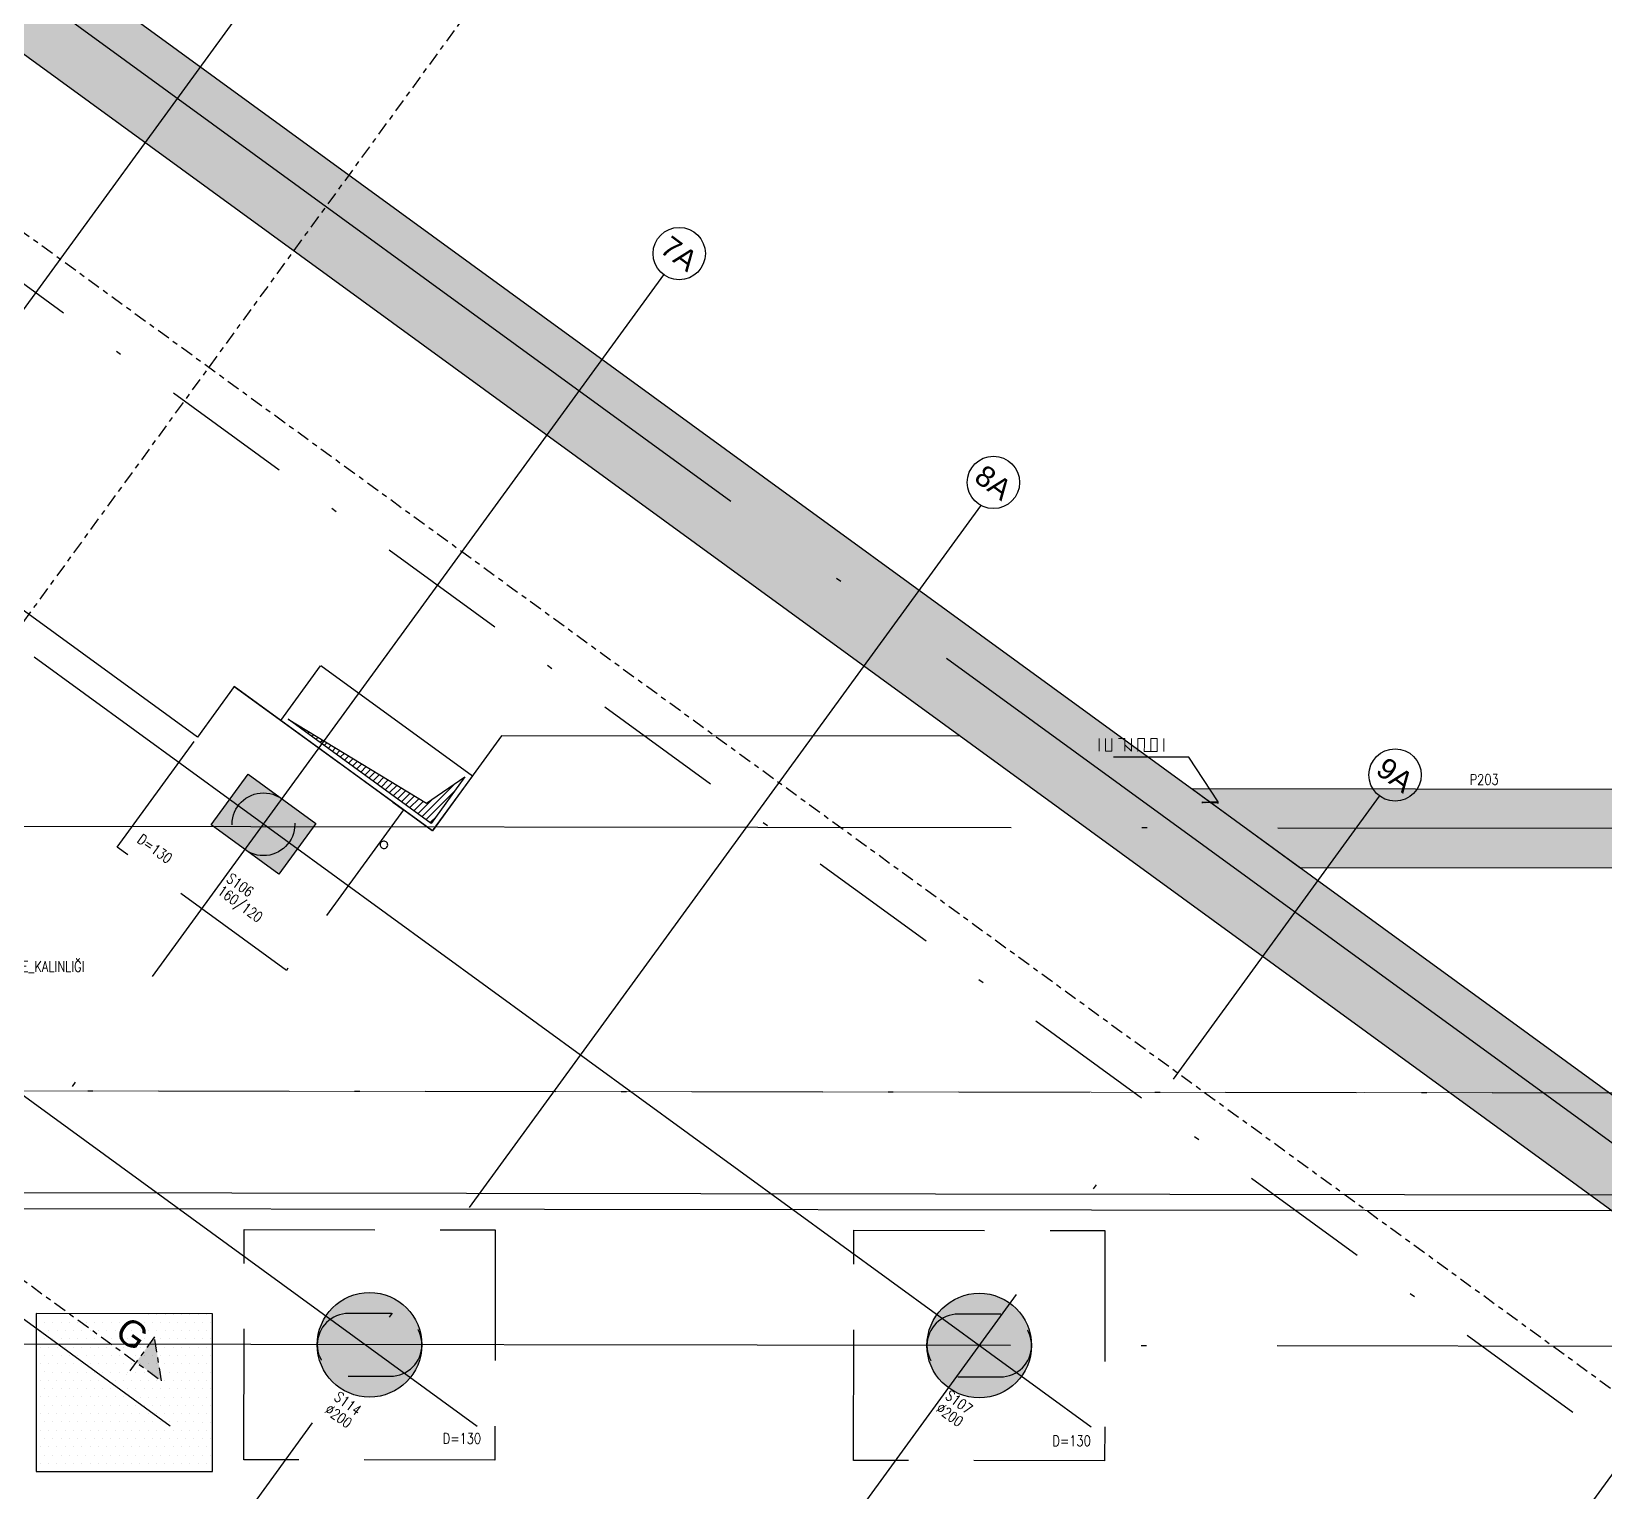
# Model space of a CAD drawing. Header units: millimetres. Extents: x 400382 to 401267, y 4543945 to 4544126.
# Drawn here: x 400745.24 to 400775.31, y 4544022.35 to 4544050.26 of the extents above; entities that cross this region are included whole.
import ezdxf
from ezdxf.enums import TextEntityAlignment as Align

# ---------------------------------------------------------------- set-up
doc = ezdxf.new("R2010")
doc.units = ezdxf.units.MM
for name, pattern in [('AKS', [3, 2.5, -0.25, 0, -0.25]), ('CENTER', [2, 1.25, -0.25, 0.25, -0.25]), ('CIZGI', [0.4, 0.25, -0.15]), ('CONTINU', [0]), ('DASHDOT2', [0.5, 0.25, -0.125, 0, -0.125]), ('HIDDEN', [0.375, 0.25, -0.125])]:
    doc.linetypes.add(name, pattern=pattern)
doc.layers.add('A-DETL', color=90, linetype='Continuous', lineweight=15)
for name, color, linetype in [('aks prota', 2, 'AKS'), ('boşluk prota', 2, 'Continuous'), ('boşluk taraması prota', 252, 'Continuous'), ('caks prota', 4, 'Continuous'), ('kesit tarama prota', 252, 'Continuous'), ('kiriş prota', 6, 'Continuous'), ('kolon prota', 1, 'Continuous'), ('kolon tarama prota', 252, 'Continuous'), ('lkolon prota', 4, 'Continuous'), ('not çizgisi prota', 4, 'Continuous'), ('perde prota', 1, 'Continuous'), ('PRT-AL-TUNEL_EKSENI', 14, 'DASHDOT2'), ('skesit prota', 7, 'Continuous'), ('st-s_level (kot)', 6, 'Continuous'), ('st_s_su tutucu', 2, 'Continuous'), ('st_s_ölçü', 4, 'Continuous'), ('taks prota', 7, 'Continuous'), ('temel prota', 6, 'Continuous'), ('tkesit prota', 7, 'Continuous'), ('tkolon prota', 6, 'Continuous'), ('tperde prota', 6, 'Continuous')]:
    doc.layers.add(name, color=color, linetype=linetype)
doc.styles.add('Arial', font='Arial.ttf')
doc.styles.add('OLCU', font='romanstw.shx')
doc.styles.add('TAKS', font='Arial Unicode.ttf')
doc.styles.add('tkolon', font='romanstw.shx')

msp = doc.modelspace()

# ---------------------------------------------------------------- hatches: boundary and pattern name
at = {"layer": 'kesit tarama prota'}
h = msp.add_hatch(color=256, dxfattribs=at)
h.dxf.hatch_style = 1
h.paths.add_polyline_path([(400747.58916, 4544025.30314), (400747.72085, 4544024.46489), (400747.23588, 4544024.81817)])
at = {"layer": 'kolon tarama prota'}
h = msp.add_hatch(color=256, dxfattribs=at)
h.dxf.hatch_style = 1
h.paths.add_polyline_path([(400803.72632, 4544009.33707), (400715.93468, 4544073.28909), (400690.79298, 4544038.77523), (400692.00541, 4544037.89203), (400705.8401, 4544027.81608), (400705.82967, 4544017.50939), (400720.00495, 4544017.49169), (400733.14296, 4544007.9252), (400805.78903, 4544007.83448)])
h.paths.add_polyline_path([(400733.45489, 4544009.92483), (400720.72959, 4544019.1908), (400707.52936, 4544019.20728), (400707.54135, 4544028.80376), (400693.46935, 4544039.05249), (400716.49142, 4544070.65657), (400799.97638, 4544009.84175)], flags=16)
h.paths.add_polyline_path([(400750.0006, 4544017.95423), (400750.00216, 4544019.20424), (400747.90215, 4544019.20686), (400747.90058, 4544017.95685), (400746.43136, 4544017.95869), (400746.4411, 4544025.75874), (400750.64986, 4544025.75349), (400750.6483, 4544024.50348), (400752.74831, 4544024.50085), (400752.74935, 4544025.75086), (400762.30539, 4544025.73893), (400762.30436, 4544024.48873), (400764.03966, 4544024.48656), (400764.03148, 4544017.93671), (400761.73966, 4544017.93957), (400761.74122, 4544019.18958), (400759.64121, 4544019.1922), (400759.63964, 4544017.94219)], flags=0)
h.paths.add_polyline_path([(400750.30098, 4544018.25386), (400750.30254, 4544019.50387), (400747.60252, 4544019.50724), (400747.60096, 4544018.25723), (400746.73174, 4544018.25832), (400746.74073, 4544025.45836), (400750.34948, 4544025.45386), (400750.34792, 4544024.20385), (400753.04794, 4544024.20048), (400753.0495, 4544025.45049), (400762.00554, 4544025.4393), (400762.00398, 4544024.1891), (400763.73928, 4544024.18693), (400763.73185, 4544018.23709), (400762.04004, 4544018.2392), (400762.0416, 4544019.48921), (400759.34158, 4544019.49258), (400759.34002, 4544018.24257)], flags=0)
h.paths.add_polyline_path([(400728.48066, 4544057.22162), (400728.23818, 4544057.39825), (400729.41578, 4544059.01483), (400729.65826, 4544058.83819)], flags=0)
h = msp.add_hatch(color=256, dxfattribs=at)
h.dxf.hatch_style = 1
h.paths.add_polyline_path([(400749.37688, 4544036.06115), (400750.67014, 4544035.11907), (400749.96358, 4544034.14912), (400748.67032, 4544035.0912)])
h = msp.add_hatch(color=256, dxfattribs=at)
h.dxf.hatch_style = 1
h.paths.add_polyline_path([(400769.48527, 4544034.28003), (400815.91744, 4544034.22205), (400815.88634, 4544009.32188), (400803.72632, 4544009.33707), (400805.78903, 4544007.83448), (400817.08448, 4544007.82037), (400817.08766, 4544010.37039), (400817.48766, 4544010.36989), (400817.48816, 4544010.76989), (400817.08816, 4544010.77039), (400817.09528, 4544016.47043), (400817.49528, 4544016.46993), (400817.49578, 4544016.86993), (400817.09578, 4544016.87043), (400817.10802, 4544026.6705), (400817.50802, 4544026.67), (400817.50852, 4544027.07), (400817.10852, 4544027.0705), (400817.11563, 4544032.77054), (400817.51564, 4544032.77004), (400817.51614, 4544033.17004), (400817.11613, 4544033.17054), (400817.11932, 4544035.72056), (400767.42256, 4544035.78262)])
h = msp.add_hatch(color=256, dxfattribs=at)
h.dxf.hatch_style = 1
edge = h.paths.add_edge_path()
edge.add_arc((400751.69897, 4544025.15217), 1.00001, -0.071553, 359.928447)
h = msp.add_hatch(color=256, dxfattribs=at)
h.dxf.hatch_style = 1
edge = h.paths.add_edge_path()
edge.add_arc((400763.35517, 4544025.13761), 1.00001, -0.071553, 359.928447)

# ---------------------------------------------------------------- linework, layer by layer
at = {"layer": 'A-DETL', "color": 1, "lineweight": 5}
msp.add_line((400664.53233, 4544030.11107), (400820.25627, 4544029.91659), dxfattribs=at)
at = {"layer": 'aks prota', "ltscale": 10}
for p, q in [((400807.26333, 4544005.83262), (400712.74796, 4544074.68256)), ((400789.82487, 4544005.8544), (400706.71276, 4544066.39761)), ((400778.08581, 4544005.86906), (400702.65004, 4544060.82042)), ((400772.21628, 4544005.87639), (400700.61869, 4544058.03182)), ((400722.14844, 4544013.45978), (400749.64538, 4544051.20685)), ((400729.82769, 4544007.86582), (400757.32463, 4544045.61289)), ((400735.88985, 4544003.44982), (400763.38679, 4544041.19689)), ((400749.3451, 4544005.90495), (400771.00895, 4544035.64451)), ((400824.16231, 4544034.96176), (400660.96834, 4544035.16556)), ((400763.22623, 4544005.88761), (400780.08603, 4544029.03229)), ((400824.14995, 4544025.06169), (400660.95598, 4544025.26549))]:
    msp.add_line(p, q, dxfattribs=at)
at = {"layer": 'boşluk prota', "ltscale": 0.05}
for p, q in [((400752.87689, 4544035.12027), (400750.14248, 4544037.11216)), ((400750.14248, 4544037.11216), (400752.7901, 4544035.51058)), ((400752.7901, 4544035.51058), (400753.52334, 4544036.01141)), ((400753.52334, 4544036.01141), (400752.87689, 4544035.12027))]:
    msp.add_line(p, q, dxfattribs=at)
at = {"layer": 'boşluk taraması prota', "linetype": 'Continuous', "ltscale": 2}
for p, q in [((400750.20483, 4544037.06674), (400750.20963, 4544037.07153)), ((400750.28278, 4544037.00996), (400750.29359, 4544037.02074)), ((400750.36072, 4544036.95317), (400750.37755, 4544036.96996)), ((400750.43867, 4544036.89639), (400750.46151, 4544036.91917)), ((400750.51662, 4544036.83961), (400750.54547, 4544036.86838)), ((400750.59457, 4544036.78283), (400750.62943, 4544036.81759)), ((400750.67252, 4544036.72604), (400750.71339, 4544036.76681)), ((400750.75047, 4544036.66926), (400750.79734, 4544036.71602)), ((400750.82842, 4544036.61248), (400750.8813, 4544036.66523)), ((400750.90637, 4544036.5557), (400750.96526, 4544036.61444)), ((400750.98432, 4544036.49892), (400751.04922, 4544036.56366)), ((400751.06227, 4544036.44213), (400751.13318, 4544036.51287)), ((400751.14022, 4544036.38535), (400751.21714, 4544036.46208)), ((400751.21817, 4544036.32857), (400751.3011, 4544036.41129)), ((400751.29611, 4544036.27179), (400751.38506, 4544036.36051)), ((400751.37406, 4544036.215), (400751.46902, 4544036.30972)), ((400751.45201, 4544036.15822), (400751.55297, 4544036.25893)), ((400751.52996, 4544036.10144), (400751.63693, 4544036.20814)), ((400751.60791, 4544036.04466), (400751.72089, 4544036.15736)), ((400751.68586, 4544035.98788), (400751.80485, 4544036.10657)), ((400751.76381, 4544035.93109), (400751.88881, 4544036.05578)), ((400751.84176, 4544035.87431), (400751.97277, 4544036.00499)), ((400751.91971, 4544035.81753), (400752.05673, 4544035.95421)), ((400751.99766, 4544035.76075), (400752.14069, 4544035.90342)), ((400752.07561, 4544035.70396), (400752.22465, 4544035.85263)), ((400752.15355, 4544035.64718), (400752.3086, 4544035.80184)), ((400752.2315, 4544035.5904), (400752.39256, 4544035.75106)), ((400752.30945, 4544035.53362), (400752.47652, 4544035.70027)), ((400752.6992, 4544035.24971), (400753.33133, 4544035.88026)), ((400752.77715, 4544035.19292), (400753.32872, 4544035.74312)), ((400752.3874, 4544035.47683), (400752.56048, 4544035.64948)), ((400752.46535, 4544035.42005), (400752.64444, 4544035.59869)), ((400752.5433, 4544035.36327), (400752.7284, 4544035.54791)), ((400752.62125, 4544035.30649), (400752.9035, 4544035.58804)), ((400752.8551, 4544035.13614), (400752.9756, 4544035.25635))]:
    msp.add_line(p, q, dxfattribs=at)
at = {"layer": 'caks prota', "ltscale": 0.05}
for centre in [(400757.61903, 4544046.01703), (400763.62563, 4544041.64151), (400771.30437, 4544036.04791)]:
    msp.add_circle(centre, 0.5, dxfattribs=at)
at = {"layer": 'kiriş prota'}
for p, q in [((400750.00261, 4544037.08998), (400750.76286, 4544038.13364)), ((400750.76856, 4544038.14186), (400753.66464, 4544036.0322)), ((400752.89869, 4544034.98032), (400750.00261, 4544037.08998)), ((400753.66464, 4544036.0322), (400752.89869, 4544034.98032))]:
    msp.add_line(p, q, dxfattribs=at)
at = {"layer": 'kolon prota', "color": 1}
for p, q in [((400748.67032, 4544035.0912), (400749.37688, 4544036.06115)), ((400749.37688, 4544036.06115), (400750.67014, 4544035.11907)), ((400749.96358, 4544034.14912), (400748.67032, 4544035.0912)), ((400750.67014, 4544035.11907), (400749.96358, 4544034.14912))]:
    msp.add_line(p, q, dxfattribs=at)
at = {"layer": 'kolon prota', "color": 5, "linetype": 'HIDDEN', "ltscale": 5}
for p, q in [((400752.09973, 4544025.75167), (400751.29972, 4544025.75267)), ((400763.75593, 4544025.73712), (400762.95592, 4544025.73812)), ((400751.29822, 4544024.55267), (400752.09823, 4544024.55167)), ((400762.95442, 4544024.53811), (400763.75443, 4544024.53711))]:
    msp.add_line(p, q, dxfattribs=at)
msp.add_circle((400749.67023, 4544035.10514), 0.6, dxfattribs=at)
at = {"layer": 'kolon prota', "color": 1}
for centre in [(400751.69897, 4544025.15217), (400763.35517, 4544025.13761)]:
    msp.add_circle(centre, 1.00001, dxfattribs=at)
at = {"layer": 'kolon prota', "color": 5, "linetype": 'HIDDEN', "ltscale": 5}
for centre, start, end in [((400751.29897, 4544025.15267), 89.928447, 269.928447), ((400752.09898, 4544025.15167), 269.928447, 89.928447), ((400762.95517, 4544025.13811), 89.928447, 269.928447), ((400763.75518, 4544025.13711), 269.928447, 89.928447)]:
    msp.add_arc(centre, 0.6, start, end, dxfattribs=at)
at = {"layer": 'kolon tarama prota', "color": 2, "linetype": 'Continuous'}
for p, q in [((400745.32826, 4544025.58468), (400745.32826, 4544025.58468)), ((400745.40784, 4544025.74333), (400745.40784, 4544025.74333)), ((400745.48701, 4544025.58448), (400745.48701, 4544025.58448)), ((400745.56659, 4544025.74314), (400745.56659, 4544025.74314)), ((400745.64576, 4544025.58429), (400745.64576, 4544025.58429)), ((400745.72534, 4544025.74294), (400745.72534, 4544025.74294)), ((400745.80452, 4544025.58409), (400745.80452, 4544025.58409)), ((400745.88409, 4544025.74274), (400745.88409, 4544025.74274)), ((400745.96327, 4544025.58389), (400745.96327, 4544025.58389)), ((400746.04284, 4544025.74254), (400746.04284, 4544025.74254)), ((400746.12202, 4544025.58369), (400746.12202, 4544025.58369)), ((400746.20159, 4544025.74234), (400746.20159, 4544025.74234)), ((400746.28077, 4544025.58349), (400746.28077, 4544025.58349)), ((400746.36034, 4544025.74214), (400746.36034, 4544025.74214)), ((400746.43952, 4544025.58329), (400746.43952, 4544025.58329)), ((400746.51909, 4544025.74195), (400746.51909, 4544025.74195)), ((400746.59827, 4544025.5831), (400746.59827, 4544025.5831)), ((400746.67784, 4544025.74175), (400746.67784, 4544025.74175)), ((400746.75702, 4544025.5829), (400746.75702, 4544025.5829)), ((400746.8366, 4544025.74155), (400746.8366, 4544025.74155)), ((400746.91577, 4544025.5827), (400746.91577, 4544025.5827)), ((400746.99535, 4544025.74135), (400746.99535, 4544025.74135)), ((400747.07452, 4544025.5825), (400747.07452, 4544025.5825)), ((400747.1541, 4544025.74115), (400747.1541, 4544025.74115)), ((400747.23328, 4544025.5823), (400747.23328, 4544025.5823)), ((400747.31285, 4544025.74096), (400747.31285, 4544025.74096)), ((400747.39203, 4544025.5821), (400747.39203, 4544025.5821)), ((400747.4716, 4544025.74076), (400747.4716, 4544025.74076)), ((400747.55078, 4544025.58191), (400747.55078, 4544025.58191)), ((400747.63035, 4544025.74056), (400747.63035, 4544025.74056)), ((400747.70953, 4544025.58171), (400747.70953, 4544025.58171)), ((400747.7891, 4544025.74036), (400747.7891, 4544025.74036)), ((400747.86828, 4544025.58151), (400747.86828, 4544025.58151)), ((400747.94785, 4544025.74016), (400747.94785, 4544025.74016)), ((400748.02703, 4544025.58131), (400748.02703, 4544025.58131)), ((400748.1066, 4544025.73996), (400748.1066, 4544025.73996)), ((400748.18578, 4544025.58111), (400748.18578, 4544025.58111)), ((400748.26536, 4544025.73977), (400748.26536, 4544025.73977)), ((400748.34453, 4544025.58092), (400748.34453, 4544025.58092)), ((400748.42411, 4544025.73957), (400748.42411, 4544025.73957)), ((400748.50328, 4544025.58072), (400748.50328, 4544025.58072)), ((400748.58286, 4544025.73937), (400748.58286, 4544025.73937)), ((400748.66203, 4544025.58052), (400748.66203, 4544025.58052)), ((400745.32787, 4544025.26718), (400745.32787, 4544025.26718)), ((400745.40744, 4544025.42583), (400745.40744, 4544025.42583)), ((400745.48662, 4544025.26698), (400745.48662, 4544025.26698)), ((400745.56619, 4544025.42563), (400745.56619, 4544025.42563)), ((400745.64537, 4544025.26678), (400745.64537, 4544025.26678)), ((400745.72494, 4544025.42544), (400745.72494, 4544025.42544)), ((400745.80412, 4544025.26659), (400745.80412, 4544025.26659)), ((400745.88369, 4544025.42524), (400745.88369, 4544025.42524)), ((400745.96287, 4544025.26639), (400745.96287, 4544025.26639)), ((400746.04244, 4544025.42504), (400746.04244, 4544025.42504)), ((400746.12162, 4544025.26619), (400746.12162, 4544025.26619)), ((400746.20119, 4544025.42484), (400746.20119, 4544025.42484)), ((400746.28037, 4544025.26599), (400746.28037, 4544025.26599)), ((400746.35995, 4544025.42464), (400746.35995, 4544025.42464)), ((400746.43912, 4544025.26579), (400746.43912, 4544025.26579)), ((400746.5187, 4544025.42444), (400746.5187, 4544025.42444)), ((400746.59787, 4544025.26559), (400746.59787, 4544025.26559)), ((400746.67745, 4544025.42425), (400746.67745, 4544025.42425)), ((400746.75663, 4544025.2654), (400746.75663, 4544025.2654)), ((400746.8362, 4544025.42405), (400746.8362, 4544025.42405)), ((400746.91538, 4544025.2652), (400746.91538, 4544025.2652)), ((400746.99495, 4544025.42385), (400746.99495, 4544025.42385)), ((400747.07413, 4544025.265), (400747.07413, 4544025.265)), ((400747.1537, 4544025.42365), (400747.1537, 4544025.42365)), ((400747.23288, 4544025.2648), (400747.23288, 4544025.2648)), ((400747.31245, 4544025.42345), (400747.31245, 4544025.42345)), ((400747.39163, 4544025.2646), (400747.39163, 4544025.2646)), ((400747.4712, 4544025.42325), (400747.4712, 4544025.42325)), ((400747.55038, 4544025.2644), (400747.55038, 4544025.2644)), ((400747.62995, 4544025.42306), (400747.62995, 4544025.42306)), ((400747.70913, 4544025.26421), (400747.70913, 4544025.26421)), ((400747.78871, 4544025.42286), (400747.78871, 4544025.42286)), ((400747.86788, 4544025.26401), (400747.86788, 4544025.26401)), ((400747.94746, 4544025.42266), (400747.94746, 4544025.42266)), ((400748.02663, 4544025.26381), (400748.02663, 4544025.26381)), ((400748.10621, 4544025.42246), (400748.10621, 4544025.42246)), ((400748.18538, 4544025.26361), (400748.18538, 4544025.26361)), ((400748.26496, 4544025.42226), (400748.26496, 4544025.42226)), ((400748.34414, 4544025.26341), (400748.34414, 4544025.26341)), ((400748.42371, 4544025.42207), (400748.42371, 4544025.42207)), ((400748.50289, 4544025.26321), (400748.50289, 4544025.26321)), ((400748.58246, 4544025.42187), (400748.58246, 4544025.42187)), ((400748.66164, 4544025.26302), (400748.66164, 4544025.26302)), ((400745.32747, 4544024.94968), (400745.32747, 4544024.94968)), ((400745.40704, 4544025.10833), (400745.40704, 4544025.10833)), ((400745.48622, 4544024.94948), (400745.48622, 4544024.94948)), ((400745.56579, 4544025.10813), (400745.56579, 4544025.10813)), ((400745.64497, 4544024.94928), (400745.64497, 4544024.94928)), ((400745.72455, 4544025.10793), (400745.72455, 4544025.10793)), ((400745.80372, 4544024.94908), (400745.80372, 4544024.94908)), ((400745.8833, 4544025.10774), (400745.8833, 4544025.10774)), ((400745.96247, 4544024.94888), (400745.96247, 4544024.94888)), ((400746.04205, 4544025.10754), (400746.04205, 4544025.10754)), ((400746.12122, 4544024.94869), (400746.12122, 4544024.94869)), ((400746.2008, 4544025.10734), (400746.2008, 4544025.10734)), ((400746.27998, 4544024.94849), (400746.27998, 4544024.94849)), ((400746.35955, 4544025.10714), (400746.35955, 4544025.10714)), ((400746.43873, 4544024.94829), (400746.43873, 4544024.94829)), ((400746.5183, 4544025.10694), (400746.5183, 4544025.10694)), ((400746.59748, 4544024.94809), (400746.59748, 4544024.94809)), ((400746.67705, 4544025.10674), (400746.67705, 4544025.10674)), ((400746.75623, 4544024.94789), (400746.75623, 4544024.94789)), ((400746.8358, 4544025.10655), (400746.8358, 4544025.10655)), ((400746.91498, 4544024.9477), (400746.91498, 4544024.9477)), ((400746.99455, 4544025.10635), (400746.99455, 4544025.10635)), ((400747.07373, 4544024.9475), (400747.07373, 4544024.9475)), ((400747.1533, 4544025.10615), (400747.1533, 4544025.10615)), ((400747.23248, 4544024.9473), (400747.23248, 4544024.9473)), ((400747.31206, 4544025.10595), (400747.31206, 4544025.10595)), ((400747.39123, 4544024.9471), (400747.39123, 4544024.9471)), ((400747.47081, 4544025.10575), (400747.47081, 4544025.10575)), ((400747.54998, 4544024.9469), (400747.54998, 4544024.9469)), ((400747.62956, 4544025.10555), (400747.62956, 4544025.10555)), ((400747.70874, 4544024.9467), (400747.70874, 4544024.9467)), ((400747.78831, 4544025.10536), (400747.78831, 4544025.10536)), ((400747.86749, 4544024.94651), (400747.86749, 4544024.94651)), ((400747.94706, 4544025.10516), (400747.94706, 4544025.10516)), ((400748.02624, 4544024.94631), (400748.02624, 4544024.94631)), ((400748.10581, 4544025.10496), (400748.10581, 4544025.10496)), ((400748.18499, 4544024.94611), (400748.18499, 4544024.94611)), ((400748.26456, 4544025.10476), (400748.26456, 4544025.10476)), ((400748.34374, 4544024.94591), (400748.34374, 4544024.94591)), ((400748.42331, 4544025.10456), (400748.42331, 4544025.10456)), ((400748.50249, 4544024.94571), (400748.50249, 4544024.94571)), ((400748.58206, 4544025.10436), (400748.58206, 4544025.10436)), ((400748.66124, 4544024.94551), (400748.66124, 4544024.94551)), ((400745.32707, 4544024.63218), (400745.32707, 4544024.63218)), ((400745.40665, 4544024.79083), (400745.40665, 4544024.79083)), ((400745.48582, 4544024.63198), (400745.48582, 4544024.63198)), ((400745.5654, 4544024.79063), (400745.5654, 4544024.79063)), ((400745.64457, 4544024.63178), (400745.64457, 4544024.63178)), ((400745.72415, 4544024.79043), (400745.72415, 4544024.79043)), ((400745.80333, 4544024.63158), (400745.80333, 4544024.63158)), ((400745.8829, 4544024.79023), (400745.8829, 4544024.79023)), ((400745.96208, 4544024.63138), (400745.96208, 4544024.63138)), ((400746.04165, 4544024.79003), (400746.04165, 4544024.79003)), ((400746.12083, 4544024.63118), (400746.12083, 4544024.63118)), ((400746.2004, 4544024.78984), (400746.2004, 4544024.78984)), ((400746.27958, 4544024.63099), (400746.27958, 4544024.63099)), ((400746.35915, 4544024.78964), (400746.35915, 4544024.78964)), ((400746.43833, 4544024.63079), (400746.43833, 4544024.63079)), ((400746.5179, 4544024.78944), (400746.5179, 4544024.78944)), ((400746.59708, 4544024.63059), (400746.59708, 4544024.63059)), ((400746.67666, 4544024.78924), (400746.67666, 4544024.78924)), ((400746.75583, 4544024.63039), (400746.75583, 4544024.63039)), ((400746.83541, 4544024.78904), (400746.83541, 4544024.78904)), ((400746.91458, 4544024.63019), (400746.91458, 4544024.63019)), ((400746.99416, 4544024.78885), (400746.99416, 4544024.78885)), ((400747.07333, 4544024.62999), (400747.07333, 4544024.62999)), ((400747.15291, 4544024.78865), (400747.15291, 4544024.78865)), ((400747.23209, 4544024.6298), (400747.23209, 4544024.6298)), ((400747.31166, 4544024.78845), (400747.31166, 4544024.78845)), ((400747.39084, 4544024.6296), (400747.39084, 4544024.6296)), ((400747.47041, 4544024.78825), (400747.47041, 4544024.78825)), ((400747.54959, 4544024.6294), (400747.54959, 4544024.6294)), ((400747.62916, 4544024.78805), (400747.62916, 4544024.78805)), ((400747.70834, 4544024.6292), (400747.70834, 4544024.6292)), ((400747.78791, 4544024.78785), (400747.78791, 4544024.78785)), ((400747.86709, 4544024.629), (400747.86709, 4544024.629)), ((400747.94666, 4544024.78766), (400747.94666, 4544024.78766)), ((400748.02584, 4544024.62881), (400748.02584, 4544024.62881)), ((400748.10541, 4544024.78746), (400748.10541, 4544024.78746)), ((400748.18459, 4544024.62861), (400748.18459, 4544024.62861)), ((400748.26417, 4544024.78726), (400748.26417, 4544024.78726)), ((400748.34334, 4544024.62841), (400748.34334, 4544024.62841)), ((400748.42292, 4544024.78706), (400748.42292, 4544024.78706)), ((400748.50209, 4544024.62821), (400748.50209, 4544024.62821)), ((400748.58167, 4544024.78686), (400748.58167, 4544024.78686)), ((400748.66085, 4544024.62801), (400748.66085, 4544024.62801)), ((400745.32668, 4544024.31467), (400745.32668, 4544024.31467)), ((400745.40625, 4544024.47333), (400745.40625, 4544024.47333)), ((400745.48543, 4544024.31448), (400745.48543, 4544024.31448)), ((400745.565, 4544024.47313), (400745.565, 4544024.47313)), ((400745.64418, 4544024.31428), (400745.64418, 4544024.31428)), ((400745.72375, 4544024.47293), (400745.72375, 4544024.47293)), ((400745.80293, 4544024.31408), (400745.80293, 4544024.31408)), ((400745.8825, 4544024.47273), (400745.8825, 4544024.47273)), ((400745.96168, 4544024.31388), (400745.96168, 4544024.31388)), ((400746.04125, 4544024.47253), (400746.04125, 4544024.47253)), ((400746.12043, 4544024.31368), (400746.12043, 4544024.31368)), ((400746.20001, 4544024.47233), (400746.20001, 4544024.47233)), ((400746.27918, 4544024.31348), (400746.27918, 4544024.31348)), ((400746.35876, 4544024.47214), (400746.35876, 4544024.47214)), ((400746.43793, 4544024.31329), (400746.43793, 4544024.31329)), ((400746.51751, 4544024.47194), (400746.51751, 4544024.47194)), ((400746.59668, 4544024.31309), (400746.59668, 4544024.31309)), ((400746.67626, 4544024.47174), (400746.67626, 4544024.47174)), ((400746.75544, 4544024.31289), (400746.75544, 4544024.31289)), ((400746.83501, 4544024.47154), (400746.83501, 4544024.47154)), ((400746.91419, 4544024.31269), (400746.91419, 4544024.31269)), ((400746.99376, 4544024.47134), (400746.99376, 4544024.47134)), ((400747.07294, 4544024.31249), (400747.07294, 4544024.31249)), ((400747.15251, 4544024.47114), (400747.15251, 4544024.47114)), ((400747.23169, 4544024.31229), (400747.23169, 4544024.31229)), ((400747.31126, 4544024.47095), (400747.31126, 4544024.47095)), ((400747.39044, 4544024.3121), (400747.39044, 4544024.3121)), ((400747.47001, 4544024.47075), (400747.47001, 4544024.47075)), ((400747.54919, 4544024.3119), (400747.54919, 4544024.3119)), ((400747.62876, 4544024.47055), (400747.62876, 4544024.47055)), ((400747.70794, 4544024.3117), (400747.70794, 4544024.3117)), ((400747.78752, 4544024.47035), (400747.78752, 4544024.47035)), ((400747.86669, 4544024.3115), (400747.86669, 4544024.3115)), ((400747.94627, 4544024.47015), (400747.94627, 4544024.47015)), ((400748.02544, 4544024.3113), (400748.02544, 4544024.3113)), ((400748.10502, 4544024.46996), (400748.10502, 4544024.46996)), ((400748.1842, 4544024.31111), (400748.1842, 4544024.31111)), ((400748.26377, 4544024.46976), (400748.26377, 4544024.46976)), ((400748.34295, 4544024.31091), (400748.34295, 4544024.31091)), ((400748.42252, 4544024.46956), (400748.42252, 4544024.46956)), ((400748.5017, 4544024.31071), (400748.5017, 4544024.31071)), ((400748.58127, 4544024.46936), (400748.58127, 4544024.46936)), ((400748.66045, 4544024.31051), (400748.66045, 4544024.31051)), ((400745.32628, 4544023.99717), (400745.32628, 4544023.99717)), ((400745.40585, 4544024.15582), (400745.40585, 4544024.15582)), ((400745.48503, 4544023.99697), (400745.48503, 4544023.99697)), ((400745.5646, 4544024.15563), (400745.5646, 4544024.15563)), ((400745.64378, 4544023.99677), (400745.64378, 4544023.99677)), ((400745.72336, 4544024.15543), (400745.72336, 4544024.15543)), ((400745.80253, 4544023.99658), (400745.80253, 4544023.99658)), ((400745.88211, 4544024.15523), (400745.88211, 4544024.15523)), ((400745.96128, 4544023.99638), (400745.96128, 4544023.99638)), ((400746.04086, 4544024.15503), (400746.04086, 4544024.15503)), ((400746.12003, 4544023.99618), (400746.12003, 4544023.99618)), ((400746.19961, 4544024.15483), (400746.19961, 4544024.15483)), ((400746.27879, 4544023.99598), (400746.27879, 4544023.99598)), ((400746.35836, 4544024.15463), (400746.35836, 4544024.15463)), ((400746.43754, 4544023.99578), (400746.43754, 4544023.99578)), ((400746.51711, 4544024.15444), (400746.51711, 4544024.15444)), ((400746.59629, 4544023.99559), (400746.59629, 4544023.99559)), ((400746.67586, 4544024.15424), (400746.67586, 4544024.15424)), ((400746.75504, 4544023.99539), (400746.75504, 4544023.99539)), ((400746.83461, 4544024.15404), (400746.83461, 4544024.15404)), ((400746.91379, 4544023.99519), (400746.91379, 4544023.99519)), ((400746.99336, 4544024.15384), (400746.99336, 4544024.15384)), ((400747.07254, 4544023.99499), (400747.07254, 4544023.99499)), ((400747.15212, 4544024.15364), (400747.15212, 4544024.15364)), ((400747.23129, 4544023.99479), (400747.23129, 4544023.99479)), ((400747.31087, 4544024.15344), (400747.31087, 4544024.15344)), ((400747.39004, 4544023.99459), (400747.39004, 4544023.99459)), ((400747.46962, 4544024.15325), (400747.46962, 4544024.15325)), ((400747.54879, 4544023.9944), (400747.54879, 4544023.9944)), ((400747.62837, 4544024.15305), (400747.62837, 4544024.15305)), ((400747.70755, 4544023.9942), (400747.70755, 4544023.9942)), ((400747.78712, 4544024.15285), (400747.78712, 4544024.15285)), ((400747.8663, 4544023.994), (400747.8663, 4544023.994)), ((400747.94587, 4544024.15265), (400747.94587, 4544024.15265)), ((400748.02505, 4544023.9938), (400748.02505, 4544023.9938)), ((400748.10462, 4544024.15245), (400748.10462, 4544024.15245)), ((400748.1838, 4544023.9936), (400748.1838, 4544023.9936)), ((400748.26337, 4544024.15225), (400748.26337, 4544024.15225)), ((400748.34255, 4544023.9934), (400748.34255, 4544023.9934)), ((400748.42212, 4544024.15206), (400748.42212, 4544024.15206)), ((400748.5013, 4544023.99321), (400748.5013, 4544023.99321)), ((400748.58087, 4544024.15186), (400748.58087, 4544024.15186)), ((400748.66005, 4544023.99301), (400748.66005, 4544023.99301)), ((400745.32588, 4544023.67967), (400745.32588, 4544023.67967)), ((400745.40546, 4544023.83832), (400745.40546, 4544023.83832)), ((400745.48463, 4544023.67947), (400745.48463, 4544023.67947)), ((400745.56421, 4544023.83812), (400745.56421, 4544023.83812)), ((400745.64339, 4544023.67927), (400745.64339, 4544023.67927)), ((400745.72296, 4544023.83792), (400745.72296, 4544023.83792)), ((400745.80214, 4544023.67907), (400745.80214, 4544023.67907)), ((400745.88171, 4544023.83773), (400745.88171, 4544023.83773)), ((400745.96089, 4544023.67888), (400745.96089, 4544023.67888)), ((400746.04046, 4544023.83753), (400746.04046, 4544023.83753)), ((400746.11964, 4544023.67868), (400746.11964, 4544023.67868)), ((400746.19921, 4544023.83733), (400746.19921, 4544023.83733)), ((400746.27839, 4544023.67848), (400746.27839, 4544023.67848)), ((400746.35796, 4544023.83713), (400746.35796, 4544023.83713)), ((400746.43714, 4544023.67828), (400746.43714, 4544023.67828)), ((400746.51671, 4544023.83693), (400746.51671, 4544023.83693)), ((400746.59589, 4544023.67808), (400746.59589, 4544023.67808)), ((400746.67547, 4544023.83674), (400746.67547, 4544023.83674)), ((400746.75464, 4544023.67789), (400746.75464, 4544023.67789)), ((400746.83422, 4544023.83654), (400746.83422, 4544023.83654)), ((400746.91339, 4544023.67769), (400746.91339, 4544023.67769)), ((400746.99297, 4544023.83634), (400746.99297, 4544023.83634)), ((400747.07214, 4544023.67749), (400747.07214, 4544023.67749)), ((400747.15172, 4544023.83614), (400747.15172, 4544023.83614)), ((400747.2309, 4544023.67729), (400747.2309, 4544023.67729)), ((400747.31047, 4544023.83594), (400747.31047, 4544023.83594)), ((400747.38965, 4544023.67709), (400747.38965, 4544023.67709)), ((400747.46922, 4544023.83574), (400747.46922, 4544023.83574)), ((400747.5484, 4544023.67689), (400747.5484, 4544023.67689)), ((400747.62797, 4544023.83555), (400747.62797, 4544023.83555)), ((400747.70715, 4544023.6767), (400747.70715, 4544023.6767)), ((400747.78672, 4544023.83535), (400747.78672, 4544023.83535)), ((400747.8659, 4544023.6765), (400747.8659, 4544023.6765)), ((400747.94547, 4544023.83515), (400747.94547, 4544023.83515)), ((400748.02465, 4544023.6763), (400748.02465, 4544023.6763)), ((400748.10423, 4544023.83495), (400748.10423, 4544023.83495)), ((400748.1834, 4544023.6761), (400748.1834, 4544023.6761)), ((400748.26298, 4544023.83475), (400748.26298, 4544023.83475)), ((400748.34215, 4544023.6759), (400748.34215, 4544023.6759)), ((400748.42173, 4544023.83455), (400748.42173, 4544023.83455)), ((400748.5009, 4544023.6757), (400748.5009, 4544023.6757)), ((400748.58048, 4544023.83436), (400748.58048, 4544023.83436)), ((400748.65966, 4544023.67551), (400748.65966, 4544023.67551)), ((400745.32549, 4544023.36217), (400745.32549, 4544023.36217)), ((400745.40506, 4544023.52082), (400745.40506, 4544023.52082)), ((400745.48424, 4544023.36197), (400745.48424, 4544023.36197)), ((400745.56381, 4544023.52062), (400745.56381, 4544023.52062)), ((400745.64299, 4544023.36177), (400745.64299, 4544023.36177)), ((400745.72256, 4544023.52042), (400745.72256, 4544023.52042)), ((400745.80174, 4544023.36157), (400745.80174, 4544023.36157)), ((400745.88131, 4544023.52022), (400745.88131, 4544023.52022)), ((400745.96049, 4544023.36137), (400745.96049, 4544023.36137)), ((400746.04006, 4544023.52003), (400746.04006, 4544023.52003)), ((400746.11924, 4544023.36118), (400746.11924, 4544023.36118)), ((400746.19882, 4544023.51983), (400746.19882, 4544023.51983)), ((400746.27799, 4544023.36098), (400746.27799, 4544023.36098)), ((400746.35757, 4544023.51963), (400746.35757, 4544023.51963)), ((400746.43674, 4544023.36078), (400746.43674, 4544023.36078)), ((400746.51632, 4544023.51943), (400746.51632, 4544023.51943)), ((400746.5955, 4544023.36058), (400746.5955, 4544023.36058)), ((400746.67507, 4544023.51923), (400746.67507, 4544023.51923)), ((400746.75425, 4544023.36038), (400746.75425, 4544023.36038)), ((400746.83382, 4544023.51903), (400746.83382, 4544023.51903)), ((400746.913, 4544023.36018), (400746.913, 4544023.36018)), ((400746.99257, 4544023.51884), (400746.99257, 4544023.51884)), ((400747.07175, 4544023.35999), (400747.07175, 4544023.35999)), ((400747.15132, 4544023.51864), (400747.15132, 4544023.51864)), ((400747.2305, 4544023.35979), (400747.2305, 4544023.35979)), ((400747.31007, 4544023.51844), (400747.31007, 4544023.51844)), ((400747.38925, 4544023.35959), (400747.38925, 4544023.35959)), ((400747.46882, 4544023.51824), (400747.46882, 4544023.51824)), ((400747.548, 4544023.35939), (400747.548, 4544023.35939)), ((400747.62758, 4544023.51804), (400747.62758, 4544023.51804)), ((400747.70675, 4544023.35919), (400747.70675, 4544023.35919)), ((400747.78633, 4544023.51785), (400747.78633, 4544023.51785)), ((400747.8655, 4544023.359), (400747.8655, 4544023.359)), ((400747.94508, 4544023.51765), (400747.94508, 4544023.51765)), ((400748.02425, 4544023.3588), (400748.02425, 4544023.3588)), ((400748.10383, 4544023.51745), (400748.10383, 4544023.51745)), ((400748.18301, 4544023.3586), (400748.18301, 4544023.3586)), ((400748.26258, 4544023.51725), (400748.26258, 4544023.51725)), ((400748.34176, 4544023.3584), (400748.34176, 4544023.3584)), ((400748.42133, 4544023.51705), (400748.42133, 4544023.51705)), ((400748.50051, 4544023.3582), (400748.50051, 4544023.3582)), ((400748.58008, 4544023.51685), (400748.58008, 4544023.51685)), ((400748.65926, 4544023.358), (400748.65926, 4544023.358)), ((400745.40466, 4544023.20332), (400745.40466, 4544023.20332)), ((400745.56341, 4544023.20312), (400745.56341, 4544023.20312)), ((400745.72217, 4544023.20292), (400745.72217, 4544023.20292)), ((400745.88092, 4544023.20272), (400745.88092, 4544023.20272)), ((400746.03967, 4544023.20252), (400746.03967, 4544023.20252)), ((400746.19842, 4544023.20233), (400746.19842, 4544023.20233)), ((400746.35717, 4544023.20213), (400746.35717, 4544023.20213)), ((400746.51592, 4544023.20193), (400746.51592, 4544023.20193)), ((400746.67467, 4544023.20173), (400746.67467, 4544023.20173)), ((400746.83342, 4544023.20153), (400746.83342, 4544023.20153)), ((400746.99217, 4544023.20133), (400746.99217, 4544023.20133)), ((400747.15093, 4544023.20114), (400747.15093, 4544023.20114)), ((400747.30968, 4544023.20094), (400747.30968, 4544023.20094)), ((400747.46843, 4544023.20074), (400747.46843, 4544023.20074)), ((400747.62718, 4544023.20054), (400747.62718, 4544023.20054)), ((400747.78593, 4544023.20034), (400747.78593, 4544023.20034)), ((400747.94468, 4544023.20014), (400747.94468, 4544023.20014)), ((400748.10343, 4544023.19995), (400748.10343, 4544023.19995)), ((400748.26218, 4544023.19975), (400748.26218, 4544023.19975)), ((400748.42093, 4544023.19955), (400748.42093, 4544023.19955)), ((400748.57969, 4544023.19935), (400748.57969, 4544023.19935)), ((400745.32509, 4544023.04467), (400745.32509, 4544023.04467)), ((400745.40427, 4544022.88581), (400745.40427, 4544022.88581)), ((400745.48384, 4544023.04447), (400745.48384, 4544023.04447)), ((400745.56302, 4544022.88562), (400745.56302, 4544022.88562)), ((400745.64259, 4544023.04427), (400745.64259, 4544023.04427)), ((400745.72177, 4544022.88542), (400745.72177, 4544022.88542)), ((400745.80134, 4544023.04407), (400745.80134, 4544023.04407)), ((400745.88052, 4544022.88522), (400745.88052, 4544022.88522)), ((400745.96009, 4544023.04387), (400745.96009, 4544023.04387)), ((400746.03927, 4544022.88502), (400746.03927, 4544022.88502)), ((400746.11885, 4544023.04367), (400746.11885, 4544023.04367)), ((400746.19802, 4544022.88482), (400746.19802, 4544022.88482)), ((400746.2776, 4544023.04348), (400746.2776, 4544023.04348)), ((400746.35677, 4544022.88463), (400746.35677, 4544022.88463)), ((400746.43635, 4544023.04328), (400746.43635, 4544023.04328)), ((400746.51552, 4544022.88443), (400746.51552, 4544022.88443)), ((400746.5951, 4544023.04308), (400746.5951, 4544023.04308)), ((400746.67428, 4544022.88423), (400746.67428, 4544022.88423)), ((400746.75385, 4544023.04288), (400746.75385, 4544023.04288)), ((400746.83303, 4544022.88403), (400746.83303, 4544022.88403)), ((400746.9126, 4544023.04268), (400746.9126, 4544023.04268)), ((400746.99178, 4544022.88383), (400746.99178, 4544022.88383)), ((400747.07135, 4544023.04248), (400747.07135, 4544023.04248)), ((400747.15053, 4544022.88363), (400747.15053, 4544022.88363)), ((400747.2301, 4544023.04229), (400747.2301, 4544023.04229)), ((400747.30928, 4544022.88344), (400747.30928, 4544022.88344)), ((400747.38885, 4544023.04209), (400747.38885, 4544023.04209)), ((400747.46803, 4544022.88324), (400747.46803, 4544022.88324)), ((400747.54761, 4544023.04189), (400747.54761, 4544023.04189)), ((400747.62678, 4544022.88304), (400747.62678, 4544022.88304)), ((400747.70636, 4544023.04169), (400747.70636, 4544023.04169)), ((400747.78553, 4544022.88284), (400747.78553, 4544022.88284)), ((400747.86511, 4544023.04149), (400747.86511, 4544023.04149)), ((400747.94428, 4544022.88264), (400747.94428, 4544022.88264)), ((400748.02386, 4544023.04129), (400748.02386, 4544023.04129)), ((400748.10304, 4544022.88244), (400748.10304, 4544022.88244)), ((400748.18261, 4544023.0411), (400748.18261, 4544023.0411)), ((400748.26179, 4544022.88225), (400748.26179, 4544022.88225)), ((400748.34136, 4544023.0409), (400748.34136, 4544023.0409)), ((400748.42054, 4544022.88205), (400748.42054, 4544022.88205)), ((400748.50011, 4544023.0407), (400748.50011, 4544023.0407)), ((400748.57929, 4544022.88185), (400748.57929, 4544022.88185)), ((400748.65886, 4544023.0405), (400748.65886, 4544023.0405))]:
    msp.add_line(p, q, dxfattribs=at)
at = {"layer": 'kolon tarama prota'}
for start, end in [(323.928434, 143.928434), (143.928434, 323.928434)]:
    msp.add_arc((400751.97396, 4544034.71145), 0.072, start, end, dxfattribs=at)
at = {"layer": 'not çizgisi prota'}
msp.add_lwpolyline([(400767.92156, 4544035.53229), (400767.35915, 4544036.3851), (400765.92076, 4544036.38689)], dxfattribs=at)
at = {"layer": 'perde prota'}
for p, q in [((400715.93468, 4544073.28909), (400805.78903, 4544007.83448)), ((400799.97638, 4544009.84175), (400716.49142, 4544070.65657)), ((400817.11932, 4544035.72056), (400767.42256, 4544035.78262)), ((400767.42256, 4544035.78262), (400769.48527, 4544034.28003)), ((400769.48527, 4544034.28003), (400815.91744, 4544034.22205))]:
    msp.add_line(p, q, dxfattribs=at)
at = {"layer": 'PRT-AL-TUNEL_EKSENI', "ltscale": 10}
for p, q in [((400799.43729, 4544005.84239), (400710.03948, 4544070.96443)), ((400660.96204, 4544030.11553), (400824.15601, 4544029.91172))]:
    msp.add_line(p, q, dxfattribs=at)
at = {"layer": 'skesit prota', "linetype": 'CENTER', "ltscale": 0.2}
for p, q in [((400708.9818, 4544072.72414), (400804.92401, 4544002.83481)), ((400699.44465, 4544059.6318), (400747.72085, 4544024.46489)), ((400699.44465, 4544059.6318), (400747.72085, 4544024.46489)), ((400755.90468, 4544053.83686), (400717.41796, 4544001.00333)), ((400747.58916, 4544025.30314), (400747.05924, 4544024.57568)), ((400747.72085, 4544024.46489), (400747.58916, 4544025.30314))]:
    msp.add_line(p, q, dxfattribs=at)
at = {"layer": 'st_s_su tutucu', "linetype": 'CONTINU', "ltscale": 0.2}
for p, q in [((400767.61957, 4544035.51164), (400767.6196, 4544035.53564)), ((400767.62357, 4544035.51164), (400767.61957, 4544035.51164)), ((400767.6196, 4544035.53564), (400767.6236, 4544035.53564)), ((400767.63024, 4544035.52163), (400767.62357, 4544035.51164)), ((400767.6236, 4544035.53564), (400767.63025, 4544035.52563)), ((400767.66799, 4544035.52158), (400767.63024, 4544035.52163)), ((400767.63025, 4544035.52563), (400767.668, 4544035.52558)), ((400767.66799, 4544035.51708), (400767.66799, 4544035.52158)), ((400767.67116, 4544035.51708), (400767.66799, 4544035.51708)), ((400767.668, 4544035.52558), (400767.668, 4544035.53008)), ((400767.668, 4544035.53008), (400767.67117, 4544035.53008)), ((400767.71799, 4544035.52152), (400767.67116, 4544035.52158)), ((400767.67116, 4544035.52158), (400767.67116, 4544035.51708)), ((400767.67117, 4544035.53008), (400767.67117, 4544035.52558)), ((400767.67117, 4544035.52558), (400767.718, 4544035.52552)), ((400767.71799, 4544035.51702), (400767.71799, 4544035.52152)), ((400767.72116, 4544035.51701), (400767.71799, 4544035.51702)), ((400767.718, 4544035.52552), (400767.71801, 4544035.53002)), ((400767.71801, 4544035.53002), (400767.72117, 4544035.53002)), ((400767.76724, 4544035.52146), (400767.72116, 4544035.52151)), ((400767.72116, 4544035.52151), (400767.72116, 4544035.51701)), ((400767.72117, 4544035.53002), (400767.72117, 4544035.52551)), ((400767.72117, 4544035.52551), (400767.76725, 4544035.52546)), ((400767.76724, 4544035.52146), (400767.76724, 4544035.51496)), ((400767.76724, 4544035.51496), (400767.7719, 4544035.51495)), ((400767.76726, 4544035.53196), (400767.76725, 4544035.52546)), ((400767.77193, 4544035.53195), (400767.76726, 4544035.53196)), ((400767.7719, 4544035.51495), (400767.77191, 4544035.52145)), ((400767.77191, 4544035.52145), (400767.818, 4544035.52139)), ((400767.77192, 4544035.52545), (400767.77193, 4544035.53195)), ((400767.818, 4544035.52539), (400767.77192, 4544035.52545)), ((400767.818, 4544035.52139), (400767.81799, 4544035.51689)), ((400767.81799, 4544035.51689), (400767.82116, 4544035.51689)), ((400767.81801, 4544035.5299), (400767.818, 4544035.52539)), ((400767.82117, 4544035.52989), (400767.81801, 4544035.5299)), ((400767.82116, 4544035.51689), (400767.82116, 4544035.52139)), ((400767.82116, 4544035.52139), (400767.868, 4544035.52133)), ((400767.82117, 4544035.52539), (400767.82117, 4544035.52989)), ((400767.868, 4544035.52533), (400767.82117, 4544035.52539)), ((400767.868, 4544035.52133), (400767.86799, 4544035.51683)), ((400767.86799, 4544035.51683), (400767.87116, 4544035.51683)), ((400767.86801, 4544035.52983), (400767.868, 4544035.52533)), ((400767.87117, 4544035.52983), (400767.86801, 4544035.52983)), ((400767.87116, 4544035.51683), (400767.87116, 4544035.52133)), ((400767.87116, 4544035.52133), (400767.90891, 4544035.52128)), ((400767.87117, 4544035.52533), (400767.87117, 4544035.52983)), ((400767.90892, 4544035.52528), (400767.87117, 4544035.52533)), ((400767.90891, 4544035.52128), (400767.91557, 4544035.51127)), ((400767.9156, 4544035.53527), (400767.90892, 4544035.52528)), ((400767.91557, 4544035.51127), (400767.91957, 4544035.51127)), ((400767.9196, 4544035.53527), (400767.9156, 4544035.53527)), ((400767.91957, 4544035.51127), (400767.9196, 4544035.53527))]:
    msp.add_line(p, q, dxfattribs=at)
at = {"layer": 'st_s_ölçü', "color": 3, "linetype": 'CIZGI', "lineweight": 30, "ltscale": 50}
for p, q in [((400748.40693, 4544036.76771), (400737.10706, 4544044.99913)), ((400749.11349, 4544037.73766), (400748.40693, 4544036.76771)), ((400750.00272, 4544037.09014), (400749.11349, 4544037.73766)), ((400750.00242, 4544037.09012), (400750.00272, 4544037.09014)), ((400752.90083, 4544034.97877), (400750.00242, 4544037.09012)), ((400754.22359, 4544036.79911), (400752.90083, 4544034.97877)), ((400762.98505, 4544036.78817), (400754.22359, 4544036.79911))]:
    msp.add_line(p, q, dxfattribs=at)
at = {"layer": 'st_s_ölçü', "color": 6, "lineweight": 0}
for p, q in [((400765.64434, 4544036.62427), (400765.64419, 4544036.50051)), ((400765.6445, 4544036.74803), (400765.64434, 4544036.62427)), ((400765.7681, 4544036.62411), (400765.76795, 4544036.50035)), ((400765.76826, 4544036.74788), (400765.7681, 4544036.62411)), ((400765.89171, 4544036.5002), (400765.89186, 4544036.62396)), ((400765.89186, 4544036.62396), (400765.89202, 4544036.74772)), ((400766.01578, 4544036.74757), (400766.13954, 4544036.74741)), ((400766.13954, 4544036.74741), (400766.13923, 4544036.49989)), ((400766.13954, 4544036.74741), (400766.13939, 4544036.62365)), ((400766.13939, 4544036.62365), (400766.26299, 4544036.49974)), ((400766.26299, 4544036.49974), (400766.26315, 4544036.6235)), ((400766.26315, 4544036.6235), (400766.2633, 4544036.74726)), ((400766.38706, 4544036.7471), (400766.38675, 4544036.49958)), ((400766.38706, 4544036.7471), (400766.51082, 4544036.74695)), ((400766.51067, 4544036.62319), (400766.51051, 4544036.49943)), ((400766.51082, 4544036.74695), (400766.51067, 4544036.62319)), ((400766.63427, 4544036.49927), (400766.63443, 4544036.62303)), ((400766.63443, 4544036.62303), (400766.63427, 4544036.49927)), ((400766.63443, 4544036.62303), (400766.63458, 4544036.74679)), ((400766.63458, 4544036.74679), (400766.63443, 4544036.62303)), ((400766.75834, 4544036.74664), (400766.63458, 4544036.74679)), ((400766.75803, 4544036.49912), (400766.75819, 4544036.62288)), ((400766.75819, 4544036.62288), (400766.75834, 4544036.74664)), ((400766.75819, 4544036.62288), (400766.75819, 4544036.62288)), ((400766.88195, 4544036.62272), (400766.88179, 4544036.49896)), ((400766.88179, 4544036.49896), (400766.88195, 4544036.62272)), ((400766.8821, 4544036.74648), (400766.88195, 4544036.62272)), ((400766.88195, 4544036.62272), (400766.8821, 4544036.74648)), ((400766.8821, 4544036.74648), (400766.8821, 4544036.74648)), ((400765.76795, 4544036.50035), (400765.89171, 4544036.5002)), ((400766.51051, 4544036.49943), (400766.63427, 4544036.49927)), ((400766.63427, 4544036.49927), (400766.75803, 4544036.49912))]:
    msp.add_line(p, q, dxfattribs=at)
at = {"layer": 'temel prota', "linetype": 'HIDDEN', "ltscale": 10}
for p, q in [((400746.87606, 4544034.66616), (400749.11349, 4544037.73766)), ((400749.11349, 4544037.73766), (400752.34665, 4544035.38246)), ((400752.34665, 4544035.38246), (400750.10921, 4544032.31096)), ((400750.10921, 4544032.31096), (400746.87606, 4544034.66616)), ((400749.29621, 4544022.95515), (400749.30171, 4544027.35518)), ((400749.30171, 4544027.35518), (400754.10174, 4544027.34919)), ((400754.10174, 4544027.34919), (400754.09624, 4544022.94916)), ((400760.95179, 4544022.94074), (400760.95729, 4544027.34077)), ((400760.95729, 4544027.34077), (400765.75732, 4544027.33478)), ((400765.75732, 4544027.33478), (400765.75182, 4544022.93475)), ((400754.09624, 4544022.94916), (400749.29621, 4544022.95515)), ((400765.75182, 4544022.93475), (400760.95179, 4544022.94074))]:
    msp.add_line(p, q, dxfattribs=at)
at = {"layer": 'temel prota', "color": 5}
for p, q in [((400666.00862, 4544028.15921), (400817.40964, 4544027.97013)), ((400666.00825, 4544027.85921), (400817.40927, 4544027.67013))]:
    msp.add_line(p, q, dxfattribs=at)
at = {"layer": 'temel prota'}
for p, q in [((400745.32797, 4544025.74739), (400745.32421, 4544022.73075)), ((400748.69859, 4544025.74318), (400745.32797, 4544025.74739)), ((400748.69482, 4544022.72654), (400748.69859, 4544025.74318)), ((400745.32421, 4544022.73075), (400748.69482, 4544022.72654))]:
    msp.add_line(p, q, dxfattribs=at)

# ---------------------------------------------------------------- texts
at = {"layer": 'lkolon prota', "style": 'tkolon', "width": 0.8}
for s, p in [('160/120', (400748.77536, 4544033.78845)), ('%%C200', (400750.82663, 4544023.86898)), ('%%C200', (400762.5107, 4544023.89438))]:
    msp.add_text(s, height=0.200002, rotation=323.928447, dxfattribs=at).set_placement(p)
at = {"layer": 'st-s_level (kot)', "color": 6, "style": 'OLCU', "width": 0.8}
for tag, p, rotation in [('D=130', (400747.23807, 4544034.77248), 323.928447), ('DÖŞEME_KALINLIĞI', (400744.3233, 4544032.28671), 359.928449), ('D=130', (400753.0973, 4544023.2618), 359.928447), ('D=130', (400764.75346, 4544023.21564), 359.928447)]:
    msp.add_attdef(tag, p, '', height=0.2, rotation=rotation, dxfattribs=at)
at = {"layer": 'taks prota', "style": 'TAKS'}
for s, p in [('7A', (400757.61903, 4544046.01703)), ('8A', (400763.62563, 4544041.64151)), ('9A', (400771.30437, 4544036.04791))]:
    msp.add_text(s, height=0.400003, rotation=323.433614, dxfattribs=at).set_placement(p, align=Align.MIDDLE_CENTER)
at = {"layer": 'tkesit prota', "style": 'Arial'}
msp.add_text('G', height=0.5, rotation=323.928447, dxfattribs=at).set_placement((400746.79727, 4544025.32326))
at = {"layer": 'tkolon prota', "style": 'tkolon', "width": 0.8}
for s, p in [('S106', (400748.94494, 4544034.02383)), ('S107', (400762.68734, 4544024.13687)), ('S114', (400751.00327, 4544024.11147))]:
    msp.add_text(s, height=0.200002, rotation=323.928447, dxfattribs=at).set_placement(p)
at = {"layer": 'tperde prota', "style": 'tkolon', "width": 0.8}
msp.add_text('P203', height=0.200002, rotation=0.397738, dxfattribs=at).set_placement((400772.72955, 4544035.95802), align=Align.MIDDLE_LEFT)

doc.saveas('drawing.dxf')
